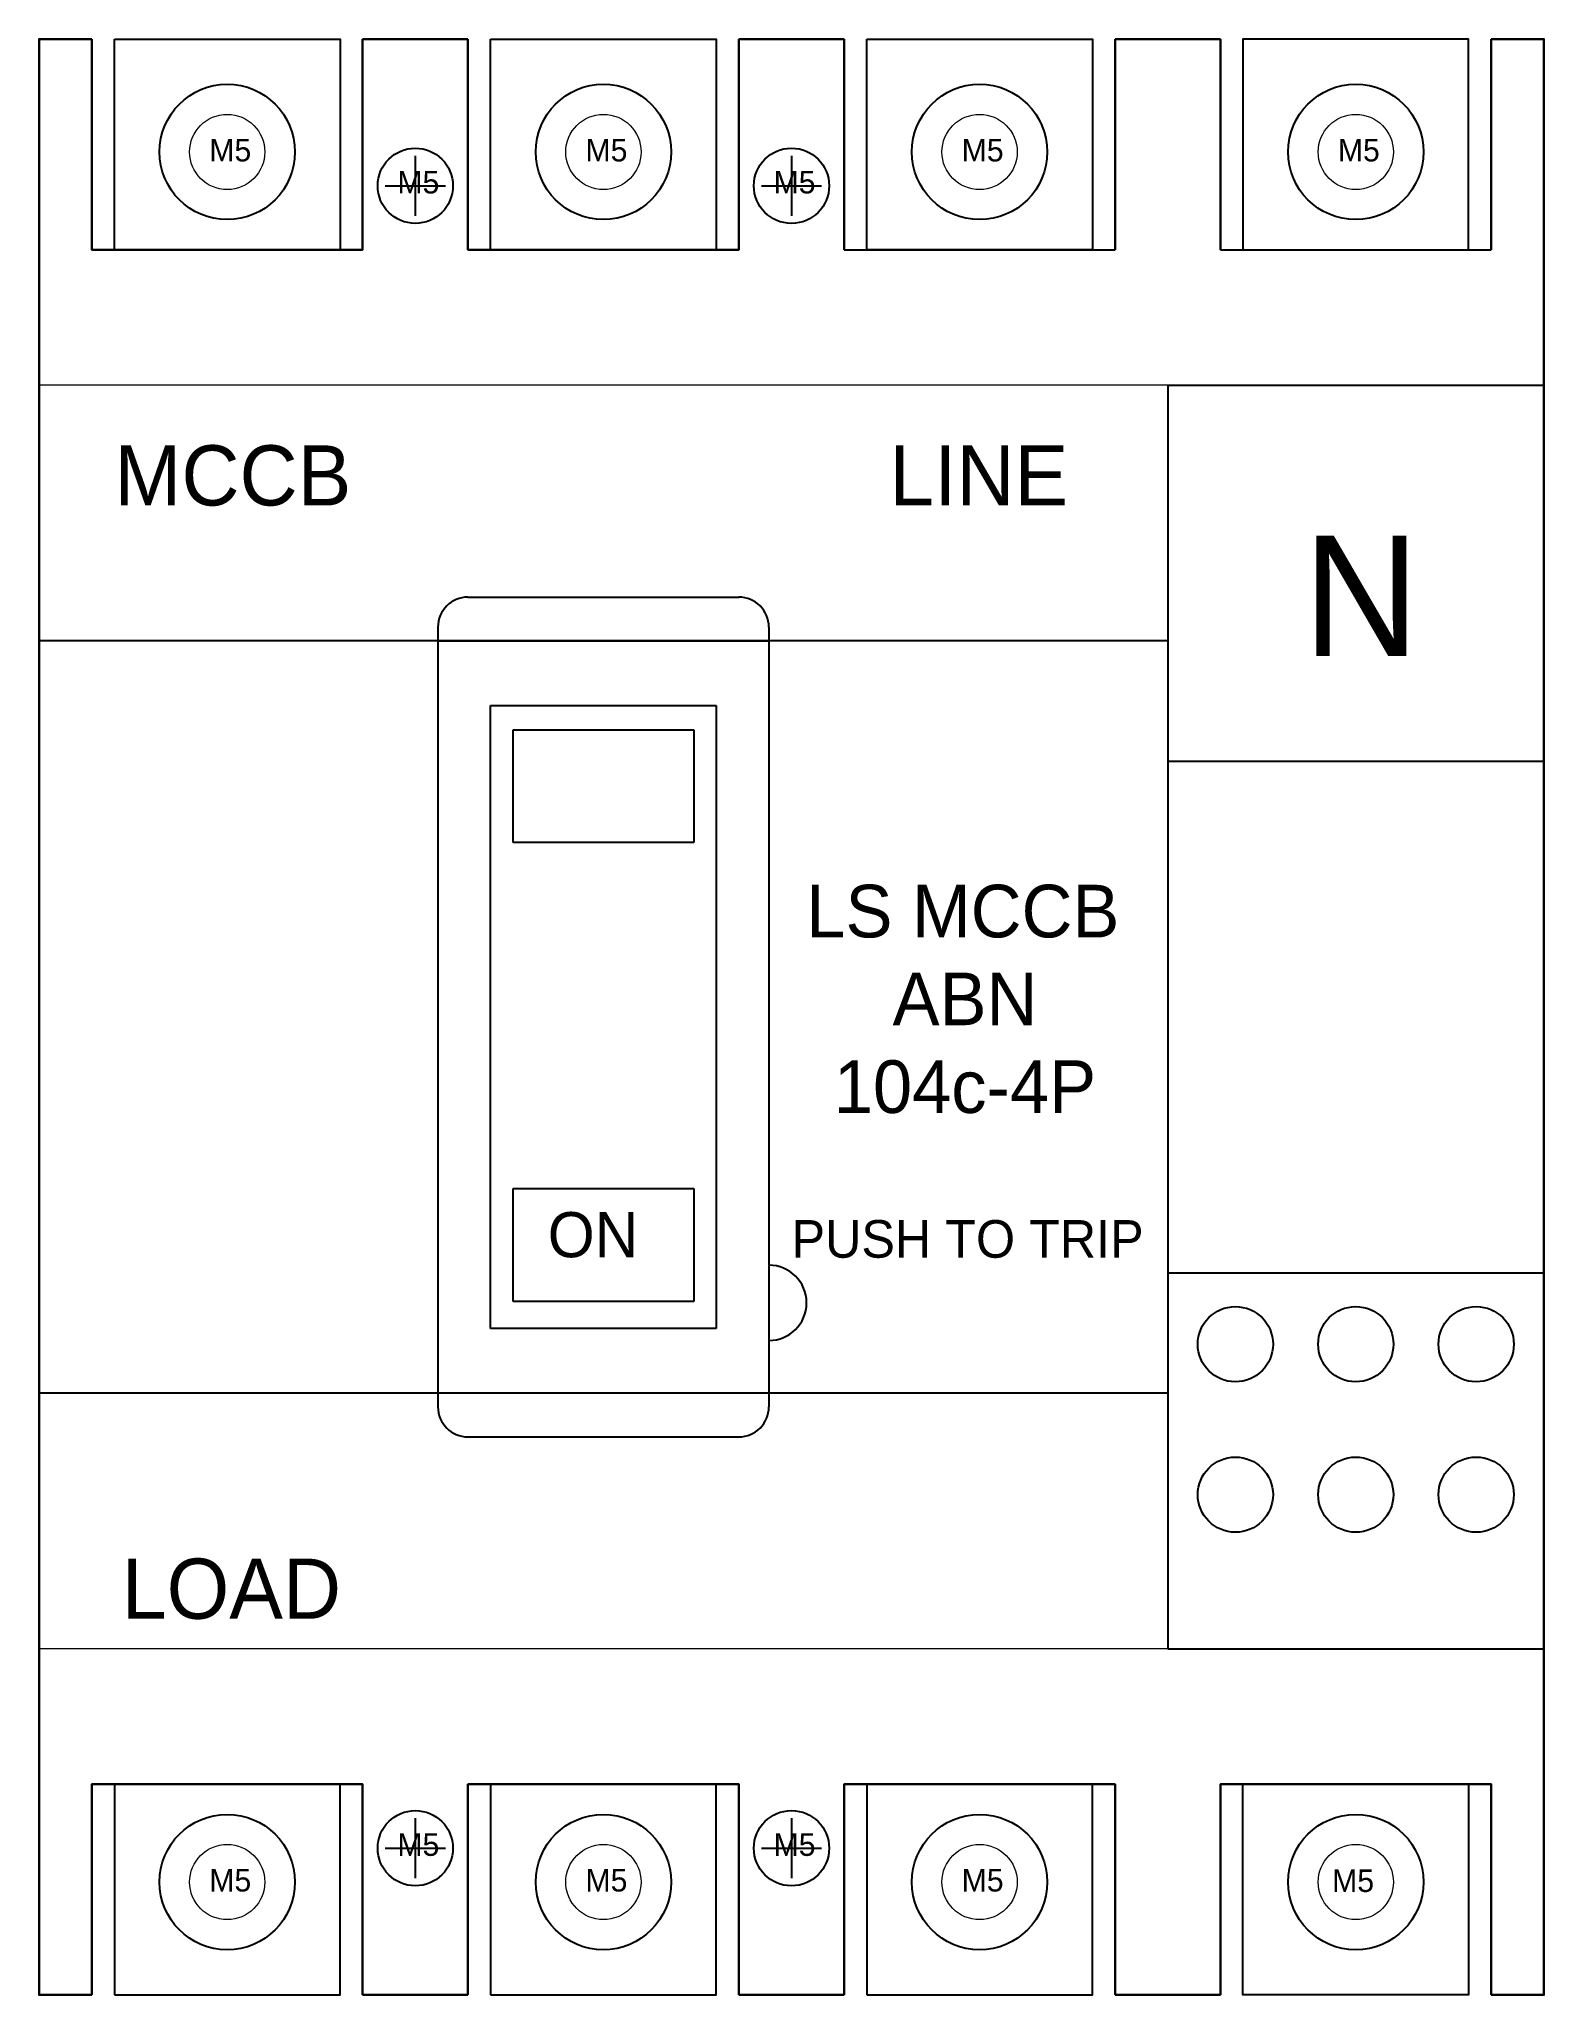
# Model space of a CAD drawing. Header units: inches. Extents: x 0 to 100, y 0 to 130.
import ezdxf

# ---------------------------------------------------------------- set-up
doc = ezdxf.new("R2010")
doc.units = ezdxf.units.IN
doc.layers.add('E_Electrical Equipment', color=35, linetype='Continuous', lineweight=5)

# ---------------------------------------------------------------- blocks, each defined once
blk = doc.blocks.new('MCCB LS 30AF 4P')
at = {"lineweight": 30}
for p, q in [((46.5, 0), (53.5, 0)), ((71.5, 0), (78.5, 0)), ((71.5, -130), (78.5, -130))]:
    blk.add_line(p, q, dxfattribs=at)
at = {"color": 4}
for p, q in [((25, -7.75), (25, -11.75)), ((50, -7.75), (50, -11.75)), ((23, -9.75), (27, -9.75)), ((48, -9.75), (52, -9.75)), ((25, -118.25), (25, -122.25)), ((50, -118.25), (50, -122.25)), ((23, -120.25), (27, -120.25)), ((48, -120.25), (52, -120.25))]:
    blk.add_line(p, q, dxfattribs=at)
at = {"color": 7}
for p, q in [((53.5, -14), (71.5, -14)), ((78.5, -14), (96.5, -14))]:
    blk.add_line(p, q, dxfattribs=at)
for p, q in [((75, -23), (75, -107)), ((75, -23), (100, -23)), ((28.5, -37.09), (46.5, -37.09)), ((75, -40), (0, -40)), ((26.5, -39.09), (26.5, -90.91)), ((26.5, -40), (48.5, -40)), ((48.5, -39.09), (48.5, -90.91)), ((30, -44.29), (45, -44.29)), ((30, -85.71), (30, -44.29)), ((45, -44.29), (45, -85.71)), ((31.5, -45.91), (43.5, -45.91)), ((31.5, -53.41), (31.5, -45.91)), ((43.5, -45.91), (43.5, -53.41)), ((75, -48), (100, -48)), ((43.5, -53.41), (31.5, -53.41)), ((31.5, -76.41), (43.5, -76.41)), ((31.5, -83.91), (31.5, -76.41)), ((43.5, -76.41), (43.5, -83.91)), ((75, -82), (100, -82)), ((43.5, -83.91), (31.5, -83.91)), ((45, -85.71), (30, -85.71)), ((75, -90), (0, -90)), ((28.5, -92.91), (46.5, -92.91)), ((75, -107), (100, -107))]:
    blk.add_line(p, q)
at = {"lineweight": 30}
for points in [[(3.5, 0), (0, 0), (0, -130), (3.5, -130)], [(3.5, 0), (3.5, -14), (21.5, -14), (21.5, 0)], [(28.5, 0), (21.5, 0)], [(28.5, 0), (28.5, -14), (46.5, -14), (46.5, 0)], [(53.5, 0), (53.5, -14)], [(71.5, -14), (71.5, 0)], [(78.5, 0), (78.5, -14)], [(96.5, -14), (96.5, 0)], [(96.5, -130), (100, -130), (100, 0), (96.5, 0)], [(3.5, -130), (3.5, -116), (21.5, -116), (21.5, -130)], [(28.5, -130), (28.5, -116), (46.5, -116), (46.5, -130)], [(53.5, -130), (53.5, -116), (71.5, -116), (71.5, -130)], [(78.5, -130), (78.5, -116), (96.5, -116), (96.5, -130)], [(21.5, -130), (28.5, -130)], [(46.5, -130), (53.5, -130)]]:
    blk.add_lwpolyline(points, dxfattribs=at)
for centre in [(79.5, -86.75), (87.5, -86.75), (95.5, -86.75), (79.5, -96.75), (87.5, -96.75), (95.5, -96.75)]:
    blk.add_circle(centre, 2.5)
for centre, radius, start, end in [((28.5, -39.09), 2, 90, 180), ((46.5, -39.09), 2, 0, 90), ((48.5, -84), 2.5, 270, 90), ((28.5, -90.91), 2, 180, 270), ((46.5, -90.91), 2, 270, 0)]:
    blk.add_arc(centre, radius, start, end)
at = {"layer": 'E_Electrical Equipment', "color": 0}
for p, q in [((21.5, 0), (28.5, 0)), ((75, -23), (0, -23)), ((75, -107), (0, -107)), ((21.5, -130), (28.5, -130)), ((46.5, -130), (53.5, -130))]:
    blk.add_line(p, q, dxfattribs=at)
for centre in [(12.5, -7.5), (37.5, -7.5), (62.5, -7.5), (87.5, -7.5), (12.5, -122.5), (37.5, -122.5), (62.5, -122.5), (87.5, -122.5)]:
    blk.add_circle(centre, 2.5, dxfattribs=at)
blk.add_text('ON', height=3).set_placement((33.8, -80.97))
at = {"color": 3, "char_height": 1.5, "attachment_point": 1}
for insert in [(11.31, -6.63), (36.31, -6.63), (61.31, -6.63), (86.31, -6.63), (11.31, -121.63), (36.31, -121.63), (61.31, -121.63), (85.93, -121.66)]:
    blk.add_mtext_dynamic_manual_height_columns('{\\C7;M5}', width=4.3385, gutter_width=1, heights=[0], dxfattribs=dict(at, insert=insert))
at = {"color": 1, "char_height": 1.5, "attachment_point": 1}
for insert in [(23.81, -8.76), (48.81, -8.76), (23.81, -119.26), (48.81, -119.26)]:
    blk.add_mtext_dynamic_manual_height_columns('M5', width=4.3385, gutter_width=1, heights=[0], dxfattribs=dict(at, insert=insert))
at = {"attachment_point": 1}
for s, width, insert, char_height in [('MCCB', 14.0775, (5, -27), 4), ('LINE', 14.0775, (56.5, -27), 4), ('N', 14.0775, (84, -33), 8), ('PUSH TO TRIP', 37.6575, (50, -78.5), 2.5), ('LOAD', 14.0775, (5.5, -101), 4)]:
    blk.add_mtext_dynamic_manual_height_columns(s, width=width, gutter_width=1, heights=[0], dxfattribs=dict(at, insert=insert, char_height=char_height))
blk = doc.blocks.new('LS 100AF 4P')
at = {"color": 1}
for points in [[(-5131.91, 3472.65), (-5116.91, 3472.65), (-5116.91, 3458.65), (-5131.91, 3458.65)], [(-5131.91, 3342.65), (-5116.91, 3342.65), (-5116.91, 3356.65), (-5131.91, 3356.65)]]:
    blk.add_lwpolyline(points, close=True, dxfattribs=at)
at = {"color": 2}
for points in [[(-5106.91, 3472.65), (-5091.91, 3472.65), (-5091.91, 3458.65), (-5106.91, 3458.65)], [(-5106.91, 3342.65), (-5091.91, 3342.65), (-5091.91, 3356.65), (-5106.91, 3356.65)]]:
    blk.add_lwpolyline(points, close=True, dxfattribs=at)
at = {"color": 5}
for points in [[(-5081.91, 3472.65), (-5066.91, 3472.65), (-5066.91, 3458.65), (-5081.91, 3458.65)], [(-5081.91, 3342.65), (-5066.91, 3342.65), (-5066.91, 3356.65), (-5081.91, 3356.65)]]:
    blk.add_lwpolyline(points, close=True, dxfattribs=at)
at = {"color": 8}
for points in [[(-5056.91, 3458.65), (-5041.91, 3458.65), (-5041.91, 3472.65), (-5056.91, 3472.65)], [(-5056.91, 3356.65), (-5041.91, 3356.65), (-5041.91, 3342.65), (-5056.91, 3342.65)]]:
    blk.add_lwpolyline(points, close=True, dxfattribs=at)
at = {"color": 1}
for centre in [(-5124.41, 3465.15), (-5124.41, 3350.15)]:
    blk.add_circle(centre, 4.5, dxfattribs=at)
at = {"color": 2}
for centre in [(-5099.41, 3465.15), (-5099.41, 3350.15)]:
    blk.add_circle(centre, 4.5, dxfattribs=at)
at = {"color": 5}
for centre in [(-5074.41, 3465.15), (-5074.41, 3350.15)]:
    blk.add_circle(centre, 4.5, dxfattribs=at)
at = {"color": 8}
for centre in [(-5049.41, 3465.15), (-5049.41, 3350.15)]:
    blk.add_circle(centre, 4.5, dxfattribs=at)
at = {"color": 4}
for centre in [(-5111.91, 3462.9), (-5086.91, 3462.9), (-5111.91, 3352.4), (-5086.91, 3352.4)]:
    blk.add_circle(centre, 2.5, dxfattribs=at)
blk.add_blockref('MCCB LS 30AF 4P', (-5136.91, 3472.65))
at = {"insert": (-5094.21, 3416.44), "char_height": 3.5, "attachment_point": 1}
blk.add_mtext_dynamic_manual_height_columns('\\pi8.28487;{\\C1;LS MCCB\\P\\pi14.01713;ABN\\P\\pi10.11007;104c-4P}', width=37.6867, gutter_width=1, heights=[0], dxfattribs=at)

msp = doc.modelspace()

# ---------------------------------------------------------------- block references
msp.add_blockref('LS 100AF 4P', (5136.91, -3342.65))

doc.saveas('drawing.dxf')
